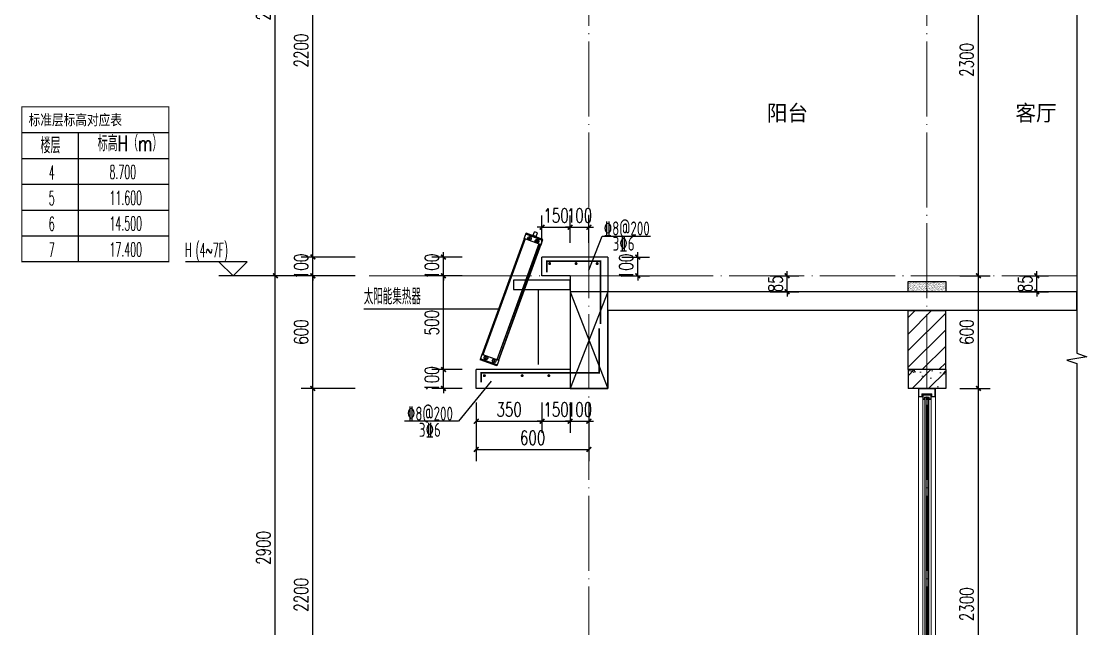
# Model space of a CAD drawing. Extents: x -1712635 to -854203, y -534641 to -21985.
# Drawn here: x -999605 to -993931, y -157071 to -153835 of the extents above; entities that cross this region are included whole.
import ezdxf

# ---------------------------------------------------------------- set-up
doc = ezdxf.new("R2010")
doc.units = 0
doc.header["$LTSCALE"] = 1000
doc.linetypes.add('DOTE', pattern=[2.42, 2, -0.2, 0.02, -0.2])
doc.layers.get('0').update_dxf_attribs({"linetype": 'CONTINUOUS'})
doc.layers.get('Defpoints').update_dxf_attribs({"linetype": 'CONTINUOUS'})
for name, color, linetype in [('C-Sheet-图框', 101, 'CONTINUOUS'), ('DIM_ELEV', 3, 'CONTINUOUS'), ('DIM_IDEN', 67, 'CONTINUOUS'), ('DIM_SYMB', 3, 'CONTINUOUS'), ('PUB_DIM', 3, 'CONTINUOUS'), ('PUB_TEXT', 2, 'CONTINUOUS'), ('REIN', 6, 'CONTINUOUS'), ('S-大样-砼线', 7, 'CONTINUOUS'), ('S-引出线', 40, 'CONTINUOUS'), ('TEXT', 2, 'CONTINUOUS'), ('WALL', 2, 'CONTINUOUS'), ('实线层', 7, 'CONTINUOUS'), ('看线', 251, 'CONTINUOUS'), ('立面-看线', 251, 'CONTINUOUS')]:
    doc.layers.add(name, color=color, linetype=linetype)
for name, color, linetype, lineweight in [('DOTE', 19, 'DOTE', 9), ('PUB_HATCH', 8, 'CONTINUOUS', 9), ('S_WINDOW', 144, 'CONTINUOUS', 15), ('细细', 250, 'CONTINUOUS', 0)]:
    doc.layers.add(name, color=color, linetype=linetype, lineweight=lineweight)
doc.styles.add('_TCH_DIM', font='SIMPLEX.shx', dxfattribs={"width": 0.7, "bigfont": 'GBCBIG.shx'})
doc.styles.add('_TCH_DIM_T3', font='SIMPLEX', dxfattribs={"width": 0.705882, "bigfont": 'GBCBIG'})
doc.styles.add('DIM_FONT_T3', font='SIMPLEX', dxfattribs={"width": 0.705882, "bigfont": 'GBCBIG'})
doc.styles.add('TSSD_REIN', font='tssdeng.shx', dxfattribs={"width": 0.7, "height": 300, "bigfont": 'tssdchn.shx'})
doc.styles.add('宋体', font='', dxfattribs={"height": 50})
doc.styles.get('宋体').set_extended_font_data('SimSun')
doc.dimstyles.new('_TCH_ARCH&&25', dxfattribs={"dimtxt": 74.375, "dimasz": 25, "dimexe": 62.5, "dimexo": 75, "dimgap": 25, "dimtad": 1, "dimdec": 0, "dimzin": 0, "dimdsep": 46, "dimtxsty": '_TCH_DIM_T3', "dimblk": 'ARCHTICK', "dimcen": 0.09, "dimclrt": 7, "dimazin": 0, "dimtfac": 1, "dimtdec": 0, "dimtix": 1, "dimtmove": 2, "dimatfit": 3, "dimldrblk": 'ARCHTICK', "dimfxl": 0, "dimtolj": 1, "dimtzin": 0, "dimarcsym": 0})
pattern_1 = [(315, (145053.3697, 680712.4302), (-1.76776695, -1.76776695), []), (315, (145054.5482, 680712.4302), (-1.76776695, -1.76776695), [])]
pattern_2 = [(315, (145053.3697, 678374.192), (-1.76776695, -1.76776695), []), (315, (145054.5482, 678374.192), (-1.76776695, -1.76776695), [])]

# ---------------------------------------------------------------- blocks, each defined once
blk = doc.blocks.new('A$C01192DFB')
at = {"layer": '实线层', "color": 5}
for p, q in [((-245.2, 221), (-235.1, 248.7)), ((-244.8, 220.8), (-234.5, 249)), ((-146.5, 211.5), (-236.8, 244.3)), ((-146.9, 212), (-236.2, 244.4)), ((-235.1, 248.7), (-234.7, 248.5)), ((-145.3, 216.4), (-234.6, 248.9)), ((-145.2, 216.5), (-234.5, 249)), ((-219.4, 214.4), (-214.3, 228.2)), ((-196.4, 238.3), (-203, 237.5)), ((-176.7, 228), (-203, 237.5)), ((-196.4, 238.3), (-189.3, 257.6)), ((-196.4, 238.3), (-181.3, 232.8)), ((-174.3, 252.1), (-189.3, 257.6)), ((-181.3, 232.8), (-174.3, 252.1)), ((-181.3, 232.8), (-176.7, 228)), ((-468.5, -396.9), (-243.8, 220.5)), ((-243.5, 220.4), (-468.2, -397)), ((-467.7, -397.2), (-243, 220.2)), ((-240, 219.1), (-464.7, -398.3)), ((-239.5, 218.9), (-464.2, -398.5)), ((-166, 192.2), (-390.7, -425.2)), ((-165.7, 192), (-390.4, -425.3)), ((-381.9, -428.4), (-157.2, 189)), ((-156.8, 188.8), (-381.5, -428.6)), ((-381.1, -428.7), (-156.4, 188.7)), ((-155, 188.2), (-245.2, 221)), ((-219.7, 220.8), (-218.7, 223.5)), ((-217.8, 218.6), (-219.7, 220.8)), ((-218.7, 223.5), (-215.9, 224)), ((-215, 219.1), (-217.8, 218.6)), ((-215.9, 224), (-214, 221.8)), ((-214, 221.8), (-215, 219.1)), ((-179.3, 206.1), (-178.4, 208.8)), ((-177.5, 203.9), (-179.3, 206.1)), ((-179, 199.7), (-174, 213.5)), ((-178.4, 208.8), (-175.5, 209.3)), ((-174.6, 204.4), (-177.5, 203.9)), ((-175.5, 209.3), (-173.7, 207.1)), ((-173.7, 207.1), (-174.6, 204.4)), ((-155.5, 188.3), (-145.2, 216.5)), ((-155, 188.2), (-144.9, 215.9)), ((-144.9, 215.9), (-145.4, 216)), ((-469.9, -396.4), (-480, -424.1)), ((-469.5, -396.6), (-479.7, -424.8)), ((-379.7, -429.2), (-469.9, -396.4)), ((-379.7, -429.2), (-468, -397.1)), ((-480, -424.1), (-479.6, -424.3)), ((-390.4, -457.1), (-479.7, -424.6)), ((-390.5, -457.2), (-479.7, -424.8)), ((-388.2, -452.5), (-478.4, -419.7)), ((-388.8, -452.7), (-478.1, -420.2)), ((-450.2, -412.7), (-451.2, -415.4)), ((-451.2, -415.4), (-449.4, -417.6)), ((-445.9, -408), (-450.9, -421.8)), ((-447.4, -412.2), (-450.2, -412.7)), ((-449.4, -417.6), (-446.5, -417.1)), ((-445.5, -414.4), (-447.4, -412.2)), ((-446.5, -417.1), (-445.5, -414.4)), ((-406.6, -428.6), (-407.6, -431.3)), ((-407.6, -431.3), (-405.7, -433.5)), ((-402.2, -423.9), (-407.2, -437.7)), ((-403.7, -428.1), (-406.6, -428.6)), ((-405.7, -433.5), (-402.9, -433)), ((-401.9, -430.3), (-403.7, -428.1)), ((-402.9, -433), (-401.9, -430.3)), ((-380.2, -429.1), (-390.5, -457.2)), ((-379.7, -429.2), (-389.8, -456.9)), ((-389.8, -456.9), (-390.3, -456.8))]:
    blk.add_line(p, q, dxfattribs=at)
for points in [[(-236.8, 244.3), (-236.7, 244.4), (-236.5, 244.5), (-236.4, 244.5), (-236.2, 244.4)], [(-146.5, 211.5), (-146.5, 211.6), (-146.6, 211.7), (-146.7, 211.9), (-146.9, 212)], [(-478.4, -419.7), (-478.4, -419.8), (-478.4, -420), (-478.2, -420.1), (-478.1, -420.2)], [(-388.2, -452.5), (-388.3, -452.6), (-388.4, -452.7), (-388.6, -452.7), (-388.8, -452.7)]]:
    blk.add_lwpolyline(points, dxfattribs=at)
blk.add_lwpolyline([(0, 0), (-302.4, 0), (-302.4, -49.7), (0, -49.7)], close=True, dxfattribs=at)
for centre, radius in [((-216.8, 221.3), 10), ((-216.8, 221.3), 9.5), ((-176.5, 206.6), 10), ((-176.5, 206.6), 9.5), ((-448.4, -414.9), 10), ((-448.4, -414.9), 9.5), ((-404.7, -430.8), 10), ((-404.7, -430.8), 9.5)]:
    blk.add_circle(centre, radius, dxfattribs=at)
for centre, start, end in [((-234.7, 248.5), 70, 160), ((-145.4, 216), 340, 70), ((-479.6, -424.3), 160, 250), ((-390.3, -456.8), 250, 340)]:
    blk.add_arc(centre, 0.5, start, end, dxfattribs=at)
blk = doc.blocks.new('_ArchTick')
at = {"color": 0, "const_width": 0.35}
blk.add_lwpolyline([(-0.5, -0.5), (0.5, 0.5)], dxfattribs=at)
blk = doc.blocks.new('*D2606')
at = {"layer": 'Defpoints', "color": 0}
for p in [(871532.9, -114286.1), (871707.5, -114286.1), (871707.5, -114386.1)]:
    blk.add_point(p, dxfattribs=at)
at = {"layer": 'PUB_DIM', "color": 0, "lineweight": -2}
for p, q in [((871532.9, -114286.1), (871532.9, -114261.1)), ((871632.5, -114286.1), (871470.4, -114286.1)), ((871532.9, -114386.1), (871532.9, -114286.1)), ((871632.5, -114386.1), (871470.4, -114386.1)), ((871532.9, -114386.1), (871532.9, -114411.1))]:
    blk.add_line(p, q, dxfattribs=at)
at = {"layer": 'PUB_DIM', "color": 0, "lineweight": -2, "xscale": 25, "yscale": 25, "zscale": 25}
for p, rotation in [((871532.9, -114286.1), 270), ((871532.9, -114386.1), 90)]:
    blk.add_blockref('_ArchTick', p, dxfattribs=dict(at, rotation=rotation))
at = {"layer": 'PUB_DIM', "color": 7, "insert": (871470.7, -114336.1), "char_height": 74.38, "attachment_point": 5, "rotation": 90, "style": '_TCH_DIM_T3'}
blk.add_mtext('\\A1;100', dxfattribs=at)
blk = doc.blocks.new('*D2607')
at = {"layer": 'Defpoints', "color": 0}
for p in [(871532.9, -114386.1), (871707.5, -114386.1), (871707.5, -114886.1)]:
    blk.add_point(p, dxfattribs=at)
at = {"layer": 'PUB_DIM', "color": 0, "lineweight": -2}
for p, q in [((871632.5, -114386.1), (871470.4, -114386.1)), ((871532.9, -114886.1), (871532.9, -114386.1)), ((871632.5, -114886.1), (871470.4, -114886.1))]:
    blk.add_line(p, q, dxfattribs=at)
at = {"layer": 'PUB_DIM', "color": 0, "lineweight": -2, "xscale": 25, "yscale": 25, "zscale": 25}
for p, rotation in [((871532.9, -114386.1), 90), ((871532.9, -114886.1), 270)]:
    blk.add_blockref('_ArchTick', p, dxfattribs=dict(at, rotation=rotation))
at = {"layer": 'PUB_DIM', "color": 7, "insert": (871470.7, -114636.1), "char_height": 74.38, "attachment_point": 5, "rotation": 90, "style": '_TCH_DIM_T3'}
blk.add_mtext('\\A1;500', dxfattribs=at)
blk = doc.blocks.new('*D2608')
at = {"layer": 'Defpoints', "color": 0}
for p in [(871532.9, -114886.1), (871707.5, -114886.1), (871707.5, -114986.1)]:
    blk.add_point(p, dxfattribs=at)
at = {"layer": 'PUB_DIM', "color": 0, "lineweight": -2}
for p, q in [((871632.5, -114886.1), (871470.4, -114886.1)), ((871532.9, -114886.1), (871532.9, -114861.1)), ((871532.9, -114986.1), (871532.9, -114886.1)), ((871632.5, -114986.1), (871470.4, -114986.1)), ((871532.9, -114986.1), (871532.9, -115011.1))]:
    blk.add_line(p, q, dxfattribs=at)
at = {"layer": 'PUB_DIM', "color": 0, "lineweight": -2, "xscale": 25, "yscale": 25, "zscale": 25}
for p, rotation in [((871532.9, -114886.1), 270), ((871532.9, -114986.1), 90)]:
    blk.add_blockref('_ArchTick', p, dxfattribs=dict(at, rotation=rotation))
at = {"layer": 'PUB_DIM', "color": 7, "insert": (871470.7, -114936.1), "char_height": 74.38, "attachment_point": 5, "rotation": 90, "style": '_TCH_DIM_T3'}
blk.add_mtext('\\A1;100', dxfattribs=at)
blk = doc.blocks.new('*D2609')
at = {"layer": 'Defpoints', "color": 0}
for p in [(872407.5, -114286.1), (872567.5, -114286.1), (872407.5, -114386.1)]:
    blk.add_point(p, dxfattribs=at)
at = {"layer": 'PUB_DIM', "color": 0, "lineweight": -2}
for p, q in [((872567.5, -114286.1), (872567.5, -114261.1)), ((872482.5, -114286.1), (872630, -114286.1)), ((872567.5, -114386.1), (872567.5, -114286.1)), ((872482.5, -114386.1), (872630, -114386.1)), ((872567.5, -114386.1), (872567.5, -114411.1))]:
    blk.add_line(p, q, dxfattribs=at)
at = {"layer": 'PUB_DIM', "color": 0, "lineweight": -2, "xscale": 25, "yscale": 25, "zscale": 25}
for p, rotation in [((872567.5, -114286.1), 270), ((872567.5, -114386.1), 90)]:
    blk.add_blockref('_ArchTick', p, dxfattribs=dict(at, rotation=rotation))
at = {"layer": 'PUB_DIM', "color": 7, "insert": (872505.3, -114336.1), "char_height": 74.38, "attachment_point": 5, "rotation": 90, "style": '_TCH_DIM_T3'}
blk.add_mtext('\\A1;100', dxfattribs=at)
blk = doc.blocks.new('*D2610')
at = {"layer": 'Defpoints', "color": 0}
for p in [(872207.5, -114127.5), (872057.5, -114286.1), (872207.5, -114286.1)]:
    blk.add_point(p, dxfattribs=at)
at = {"layer": 'PUB_DIM', "color": 0, "lineweight": -2}
for p, q in [((872057.5, -114211.1), (872057.5, -114065)), ((872207.5, -114211.1), (872207.5, -114065)), ((872057.5, -114127.5), (872032.5, -114127.5)), ((872057.5, -114127.5), (872207.5, -114127.5)), ((872207.5, -114127.5), (872232.5, -114127.5))]:
    blk.add_line(p, q, dxfattribs=at)
at = {"layer": 'PUB_DIM', "color": 0, "lineweight": -2, "xscale": 25, "yscale": 25, "zscale": 25}
blk.add_blockref('_ArchTick', (872057.5, -114127.5), dxfattribs=at)
at = {"layer": 'PUB_DIM', "color": 0, "lineweight": -2, "xscale": 25, "yscale": 25, "zscale": 25, "rotation": 180}
blk.add_blockref('_ArchTick', (872207.5, -114127.5), dxfattribs=at)
at = {"layer": 'PUB_DIM', "color": 7, "insert": (872132.5, -114065.3), "char_height": 74.38, "attachment_point": 5, "style": '_TCH_DIM_T3'}
blk.add_mtext('\\A1;150', dxfattribs=at)
blk = doc.blocks.new('*D2611')
at = {"layer": 'Defpoints', "color": 0}
for p in [(872307.5, -114127.5), (872207.5, -114286.1), (872307.5, -114286.1)]:
    blk.add_point(p, dxfattribs=at)
at = {"layer": 'PUB_DIM', "color": 0, "lineweight": -2}
for p, q in [((872207.5, -114211.1), (872207.5, -114065)), ((872307.5, -114211.1), (872307.5, -114065)), ((872207.5, -114127.5), (872182.5, -114127.5)), ((872207.5, -114127.5), (872307.5, -114127.5)), ((872307.5, -114127.5), (872332.5, -114127.5))]:
    blk.add_line(p, q, dxfattribs=at)
at = {"layer": 'PUB_DIM', "color": 0, "lineweight": -2, "xscale": 25, "yscale": 25, "zscale": 25}
blk.add_blockref('_ArchTick', (872207.5, -114127.5), dxfattribs=at)
at = {"layer": 'PUB_DIM', "color": 0, "lineweight": -2, "xscale": 25, "yscale": 25, "zscale": 25, "rotation": 180}
blk.add_blockref('_ArchTick', (872307.5, -114127.5), dxfattribs=at)
at = {"layer": 'PUB_DIM', "color": 7, "insert": (872257.5, -114065.3), "char_height": 74.38, "attachment_point": 5, "style": '_TCH_DIM_T3'}
blk.add_mtext('\\A1;100', dxfattribs=at)
blk = doc.blocks.new('*D2612')
at = {"layer": 'Defpoints', "color": 0}
for p in [(874526.4, -114386.1), (874692.4, -114386.1), (874526.4, -114471.1)]:
    blk.add_point(p, dxfattribs=at)
at = {"layer": 'PUB_DIM', "color": 0, "lineweight": -2}
for p, q in [((874601.4, -114386.1), (874754.9, -114386.1)), ((874692.4, -114386.1), (874692.4, -114361.1)), ((874692.4, -114471.1), (874692.4, -114386.1)), ((874601.4, -114471.1), (874754.9, -114471.1)), ((874692.4, -114471.1), (874692.4, -114496.1))]:
    blk.add_line(p, q, dxfattribs=at)
at = {"layer": 'PUB_DIM', "color": 0, "lineweight": -2, "xscale": 25, "yscale": 25, "zscale": 25}
for p, rotation in [((874692.4, -114386.1), 270), ((874692.4, -114471.1), 90)]:
    blk.add_blockref('_ArchTick', p, dxfattribs=dict(at, rotation=rotation))
at = {"layer": 'PUB_DIM', "color": 7, "insert": (874630.2, -114428.6), "char_height": 74.38, "attachment_point": 5, "rotation": 90, "style": '_TCH_DIM_T3'}
blk.add_mtext('\\A1;85', dxfattribs=at)
blk = doc.blocks.new('*D2613')
at = {"layer": 'Defpoints', "color": 0}
for p in [(873197.3, -114386.1), (873363.3, -114386.1), (873197.3, -114471.1)]:
    blk.add_point(p, dxfattribs=at)
at = {"layer": 'PUB_DIM', "color": 0, "lineweight": -2}
for p, q in [((873272.3, -114386.1), (873425.8, -114386.1)), ((873363.3, -114386.1), (873363.3, -114361.1)), ((873363.3, -114471.1), (873363.3, -114386.1)), ((873272.3, -114471.1), (873425.8, -114471.1)), ((873363.3, -114471.1), (873363.3, -114496.1))]:
    blk.add_line(p, q, dxfattribs=at)
at = {"layer": 'PUB_DIM', "color": 0, "lineweight": -2, "xscale": 25, "yscale": 25, "zscale": 25}
for p, rotation in [((873363.3, -114386.1), 270), ((873363.3, -114471.1), 90)]:
    blk.add_blockref('_ArchTick', p, dxfattribs=dict(at, rotation=rotation))
at = {"layer": 'PUB_DIM', "color": 7, "insert": (873301.1, -114428.6), "char_height": 74.38, "attachment_point": 5, "rotation": 90, "style": '_TCH_DIM_T3'}
blk.add_mtext('\\A1;85', dxfattribs=at)
blk = doc.blocks.new('*D2614')
at = {"layer": 'Defpoints', "color": 0}
for p in [(871707.5, -114986.1), (872057.5, -114986.1), (872057.5, -115161.1)]:
    blk.add_point(p, dxfattribs=at)
at = {"layer": 'PUB_DIM', "color": 0, "lineweight": -2}
for p, q in [((871707.5, -115061.1), (871707.5, -115223.6)), ((872057.5, -115061.1), (872057.5, -115223.6)), ((871707.5, -115161.1), (872057.5, -115161.1))]:
    blk.add_line(p, q, dxfattribs=at)
at = {"layer": 'PUB_DIM', "color": 0, "lineweight": -2, "xscale": 25, "yscale": 25, "zscale": 25, "rotation": 180}
blk.add_blockref('_ArchTick', (871707.5, -115161.1), dxfattribs=at)
at = {"layer": 'PUB_DIM', "color": 0, "lineweight": -2, "xscale": 25, "yscale": 25, "zscale": 25}
blk.add_blockref('_ArchTick', (872057.5, -115161.1), dxfattribs=at)
at = {"layer": 'PUB_DIM', "color": 7, "insert": (871882.5, -115099), "char_height": 74.38, "attachment_point": 5, "style": '_TCH_DIM_T3'}
blk.add_mtext('\\A1;350', dxfattribs=at)
blk = doc.blocks.new('*D2615')
at = {"layer": 'Defpoints', "color": 0}
for p in [(872057.5, -114986.1), (872207.5, -114986.1), (872207.5, -115161.1)]:
    blk.add_point(p, dxfattribs=at)
at = {"layer": 'PUB_DIM', "color": 0, "lineweight": -2}
for p, q in [((872057.5, -115061.1), (872057.5, -115223.6)), ((872207.5, -115061.1), (872207.5, -115223.6)), ((872057.5, -115161.1), (872032.5, -115161.1)), ((872057.5, -115161.1), (872207.5, -115161.1)), ((872207.5, -115161.1), (872232.5, -115161.1))]:
    blk.add_line(p, q, dxfattribs=at)
at = {"layer": 'PUB_DIM', "color": 0, "lineweight": -2, "xscale": 25, "yscale": 25, "zscale": 25}
blk.add_blockref('_ArchTick', (872057.5, -115161.1), dxfattribs=at)
at = {"layer": 'PUB_DIM', "color": 0, "lineweight": -2, "xscale": 25, "yscale": 25, "zscale": 25, "rotation": 180}
blk.add_blockref('_ArchTick', (872207.5, -115161.1), dxfattribs=at)
at = {"layer": 'PUB_DIM', "color": 7, "insert": (872132.5, -115099), "char_height": 74.38, "attachment_point": 5, "style": '_TCH_DIM_T3'}
blk.add_mtext('\\A1;150', dxfattribs=at)
blk = doc.blocks.new('*D2616')
at = {"layer": 'Defpoints', "color": 0}
for p in [(872207.5, -114986.1), (872307.5, -114986.1), (872307.5, -115161.1)]:
    blk.add_point(p, dxfattribs=at)
at = {"layer": 'PUB_DIM', "color": 0, "lineweight": -2}
for p, q in [((872207.5, -115061.1), (872207.5, -115223.6)), ((872307.5, -115061.1), (872307.5, -115223.6)), ((872207.5, -115161.1), (872182.5, -115161.1)), ((872207.5, -115161.1), (872307.5, -115161.1)), ((872307.5, -115161.1), (872332.5, -115161.1))]:
    blk.add_line(p, q, dxfattribs=at)
at = {"layer": 'PUB_DIM', "color": 0, "lineweight": -2, "xscale": 25, "yscale": 25, "zscale": 25}
blk.add_blockref('_ArchTick', (872207.5, -115161.1), dxfattribs=at)
at = {"layer": 'PUB_DIM', "color": 0, "lineweight": -2, "xscale": 25, "yscale": 25, "zscale": 25, "rotation": 180}
blk.add_blockref('_ArchTick', (872307.5, -115161.1), dxfattribs=at)
at = {"layer": 'PUB_DIM', "color": 7, "insert": (872257.5, -115099), "char_height": 74.38, "attachment_point": 5, "style": '_TCH_DIM_T3'}
blk.add_mtext('\\A1;100', dxfattribs=at)
blk = doc.blocks.new('*D2617')
at = {"layer": 'Defpoints', "color": 0}
for p in [(871707.5, -114986.1), (872307.5, -114986.1), (872307.5, -115311.1)]:
    blk.add_point(p, dxfattribs=at)
at = {"layer": 'PUB_DIM', "color": 0, "lineweight": -2}
for p, q in [((871707.5, -115061.1), (871707.5, -115373.6)), ((872307.5, -115061.1), (872307.5, -115373.6)), ((871707.5, -115311.1), (872307.5, -115311.1))]:
    blk.add_line(p, q, dxfattribs=at)
at = {"layer": 'PUB_DIM', "color": 0, "lineweight": -2, "xscale": 25, "yscale": 25, "zscale": 25, "rotation": 180}
blk.add_blockref('_ArchTick', (871707.5, -115311.1), dxfattribs=at)
at = {"layer": 'PUB_DIM', "color": 0, "lineweight": -2, "xscale": 25, "yscale": 25, "zscale": 25}
blk.add_blockref('_ArchTick', (872307.5, -115311.1), dxfattribs=at)
at = {"layer": 'PUB_DIM', "color": 7, "insert": (872007.5, -115249), "char_height": 74.38, "attachment_point": 5, "style": '_TCH_DIM_T3'}
blk.add_mtext('\\A1;600', dxfattribs=at)
blk = doc.blocks.new('afzdfsregf')
at = {"layer": '细细'}
h = blk.add_hatch(dxfattribs=at)
h.set_pattern_fill('金属', color=256, style=0)
h.set_pattern_definition(pattern_1)
h.paths.add_polyline_path([(221063.8, 608913.8), (221043.8, 608913.8), (221043.8, 608927.3), (220993.8, 608927.3), (220993.8, 608913.8), (220973.8, 608913.8), (220973.8, 608958.8), (221063.8, 608958.8)])
h.paths.add_polyline_path([(221045.8, 608929.3), (221045.8, 608915.8), (221061.8, 608915.8), (221061.8, 608956.8), (220975.8, 608956.8), (220975.8, 608915.8), (220991.8, 608915.8), (220991.8, 608929.3)], flags=16)
h = blk.add_hatch(dxfattribs=at)
h.set_pattern_fill('金属', color=256, style=0)
h.set_pattern_definition(pattern_1)
h.paths.add_polyline_path([(220996.3, 608925.3), (220996.3, 608900.3), (221008.3, 608900.3), (221008.3, 608910.3), (221029.3, 608910.3), (221029.3, 608900.3), (221041.3, 608900.3), (221041.3, 608925.3)])
h.paths.add_polyline_path([(221039.3, 608923.3), (221039.3, 608902.3), (221031.3, 608902.3), (221031.3, 608912.3), (221006.3, 608912.3), (221006.3, 608902.3), (220998.3, 608902.3), (220998.3, 608923.3)], flags=16)
h = blk.add_hatch(color=256, dxfattribs=at)
edge = h.paths.add_edge_path()
edge.add_line((221023.3, 608910.3), (221023.3, 608898.3))
edge.add_arc((221018.8, 608890), 9.44, 61.5175, 118.4825)
edge.add_line((221014.3, 608898.3), (221014.3, 608910.3))
edge.add_arc((221018.8, 608918.6), 9.44, 241.5175, 298.4825)
h = blk.add_hatch(dxfattribs=at)
h.set_pattern_fill('金属', color=256, style=0)
h.set_pattern_definition(pattern_2)
h.paths.add_polyline_path([(221063.8, 606703.8), (221043.8, 606703.8), (221043.8, 606690.3), (220993.8, 606690.3), (220993.8, 606703.8), (220973.8, 606703.8), (220973.8, 606658.8), (221063.8, 606658.8)])
h.paths.add_polyline_path([(221045.8, 606688.3), (221045.8, 606701.8), (221061.8, 606701.8), (221061.8, 606660.8), (220975.8, 606660.8), (220975.8, 606701.8), (220991.8, 606701.8), (220991.8, 606688.3)], flags=16)
h = blk.add_hatch(dxfattribs=at)
h.set_pattern_fill('金属', color=256, style=0)
h.set_pattern_definition(pattern_2)
h.paths.add_polyline_path([(220996.3, 606692.3), (220996.3, 606717.3), (221008.3, 606717.3), (221008.3, 606707.3), (221029.3, 606707.3), (221029.3, 606717.3), (221041.3, 606717.3), (221041.3, 606692.3)])
h.paths.add_polyline_path([(221039.3, 606694.3), (221039.3, 606715.3), (221031.3, 606715.3), (221031.3, 606705.3), (221006.3, 606705.3), (221006.3, 606715.3), (220998.3, 606715.3), (220998.3, 606694.3)], flags=16)
h = blk.add_hatch(color=256, dxfattribs=at)
edge = h.paths.add_edge_path()
edge.add_line((221023.3, 606707.3), (221023.3, 606719.3))
edge.add_arc((221018.8, 606727.6), 9.44, 241.5175, 298.4825, ccw=False)
edge.add_line((221014.3, 606719.3), (221014.3, 606707.3))
edge.add_arc((221018.8, 606699), 9.44, 61.5175, 118.4825, ccw=False)
at = {"layer": 'S_WINDOW'}
for p, q in [((220973.8, 606703.8), (220973.8, 608913.8)), ((220996.3, 606717.3), (220996.3, 608900.3)), ((221041.3, 606717.3), (221041.3, 608900.3)), ((221063.8, 606703.8), (221063.8, 608913.8))]:
    blk.add_line(p, q, dxfattribs=at)
for points in [[(220973.8, 608958.8), (220973.8, 608913.8), (220993.8, 608913.8), (220993.8, 608927.3), (221043.8, 608927.3), (221043.8, 608913.8), (221063.8, 608913.8), (221063.8, 608958.8)], [(220975.8, 608956.8), (220975.8, 608915.8), (220991.8, 608915.8), (220991.8, 608929.3), (221045.8, 608929.3), (221045.8, 608915.8), (221061.8, 608915.8), (221061.8, 608956.8)], [(220996.3, 608925.3), (220996.3, 608900.3), (221008.3, 608900.3), (221008.3, 608910.3), (221029.3, 608910.3), (221029.3, 608900.3), (221041.3, 608900.3), (221041.3, 608925.3)], [(220998.3, 608923.3), (220998.3, 608902.3), (221006.3, 608902.3), (221006.3, 608912.3), (221031.3, 608912.3), (221031.3, 608902.3), (221039.3, 608902.3), (221039.3, 608923.3)], [(220973.8, 606658.8), (220973.8, 606703.8), (220993.8, 606703.8), (220993.8, 606690.3), (221043.8, 606690.3), (221043.8, 606703.8), (221063.8, 606703.8), (221063.8, 606658.8)], [(220975.8, 606660.8), (220975.8, 606701.8), (220991.8, 606701.8), (220991.8, 606688.3), (221045.8, 606688.3), (221045.8, 606701.8), (221061.8, 606701.8), (221061.8, 606660.8)], [(220996.3, 606692.3), (220996.3, 606717.3), (221008.3, 606717.3), (221008.3, 606707.3), (221029.3, 606707.3), (221029.3, 606717.3), (221041.3, 606717.3), (221041.3, 606692.3)], [(220998.3, 606694.3), (220998.3, 606715.3), (221006.3, 606715.3), (221006.3, 606705.3), (221031.3, 606705.3), (221031.3, 606715.3), (221039.3, 606715.3), (221039.3, 606694.3)]]:
    blk.add_lwpolyline(points, close=True, dxfattribs=at)
at = {"layer": '细细'}
for points in [[(221008.3, 608900.3), (221008.3, 606717.3)], [(221014.3, 606719.3), (221014.3, 608910.3)], [(221023.3, 606719.3), (221023.3, 608910.3)], [(221029.3, 608900.3), (221029.3, 606717.3)]]:
    blk.add_lwpolyline(points, dxfattribs=at)
for points in [[(221023.3, 608910.3), (221023.3, 608898.3, 0.253805), (221014.3, 608898.3), (221014.3, 608910.3, 0.253805)], [(221023.3, 606707.3), (221023.3, 606719.3, -0.253805), (221014.3, 606719.3), (221014.3, 606707.3, -0.253805)]]:
    blk.add_lwpolyline(points, format="xyb", close=True, dxfattribs=at)
blk = doc.blocks.new('*D3043')
at = {"layer": 'Defpoints', "color": 0}
for p in [(-994681.8, -155790.5), (-994507.9, -155790.5), (-994681.8, -158090.5)]:
    blk.add_point(p, dxfattribs=at)
at = {"layer": 'PUB_DIM', "color": 0, "lineweight": -2}
for p, q in [((-994606.8, -155790.5), (-994445.4, -155790.5)), ((-994507.9, -158090.5), (-994507.9, -155790.5)), ((-994606.8, -158090.5), (-994445.4, -158090.5))]:
    blk.add_line(p, q, dxfattribs=at)
at = {"layer": 'PUB_DIM', "color": 0, "lineweight": -2, "xscale": 25, "yscale": 25, "zscale": 25}
for p, rotation in [((-994507.9, -155790.5), 90), ((-994507.9, -158090.5), 270)]:
    blk.add_blockref('_ArchTick', p, dxfattribs=dict(at, rotation=rotation))
at = {"layer": 'PUB_DIM', "color": 7, "insert": (-994570, -156940.5), "char_height": 74.38, "attachment_point": 5, "rotation": 90, "style": '_TCH_DIM_T3'}
blk.add_mtext('\\A1;2300', dxfattribs=at)
blk = doc.blocks.new('*D3044')
at = {"layer": 'Defpoints', "color": 0}
for p in [(-994681.8, -155190.5), (-994507.9, -155190.5), (-994681.8, -155790.5)]:
    blk.add_point(p, dxfattribs=at)
at = {"layer": 'PUB_DIM', "color": 0, "lineweight": -2}
for p, q in [((-994606.8, -155190.5), (-994445.4, -155190.5)), ((-994507.9, -155790.5), (-994507.9, -155190.5)), ((-994606.8, -155790.5), (-994445.4, -155790.5))]:
    blk.add_line(p, q, dxfattribs=at)
at = {"layer": 'PUB_DIM', "color": 0, "lineweight": -2, "xscale": 25, "yscale": 25, "zscale": 25}
for p, rotation in [((-994507.9, -155190.5), 90), ((-994507.9, -155790.5), 270)]:
    blk.add_blockref('_ArchTick', p, dxfattribs=dict(at, rotation=rotation))
at = {"layer": 'PUB_DIM', "color": 7, "insert": (-994570, -155490.5), "char_height": 74.38, "attachment_point": 5, "rotation": 90, "style": '_TCH_DIM_T3'}
blk.add_mtext('\\A1;600', dxfattribs=at)
blk = doc.blocks.new('*D3045')
at = {"layer": 'Defpoints', "color": 0}
for p in [(-994681.8, -152890.5), (-994507.9, -152890.5), (-994681.8, -155190.5)]:
    blk.add_point(p, dxfattribs=at)
at = {"layer": 'PUB_DIM', "color": 0, "lineweight": -2}
for p, q in [((-994606.8, -152890.5), (-994445.4, -152890.5)), ((-994507.9, -155190.5), (-994507.9, -152890.5)), ((-994606.8, -155190.5), (-994445.4, -155190.5))]:
    blk.add_line(p, q, dxfattribs=at)
at = {"layer": 'PUB_DIM', "color": 0, "lineweight": -2, "xscale": 25, "yscale": 25, "zscale": 25}
for p, rotation in [((-994507.9, -152890.5), 90), ((-994507.9, -155190.5), 270)]:
    blk.add_blockref('_ArchTick', p, dxfattribs=dict(at, rotation=rotation))
at = {"layer": 'PUB_DIM', "color": 7, "insert": (-994570, -154040.5), "char_height": 74.38, "attachment_point": 5, "rotation": 90, "style": '_TCH_DIM_T3'}
blk.add_mtext('\\A1;2300', dxfattribs=at)
blk = doc.blocks.new('*D3110')
at = {"layer": 'Defpoints', "color": 0}
for p in [(-998052, -155790.5), (-997752, -155790.5), (-997752, -157990.5)]:
    blk.add_point(p, dxfattribs=at)
at = {"layer": 'PUB_DIM', "color": 0, "lineweight": -2}
for p, q in [((-997827, -155790.5), (-998114.5, -155790.5)), ((-998052, -157990.5), (-998052, -155790.5)), ((-997827, -157990.5), (-998114.5, -157990.5))]:
    blk.add_line(p, q, dxfattribs=at)
at = {"layer": 'PUB_DIM', "color": 0, "lineweight": -2, "xscale": 25, "yscale": 25, "zscale": 25}
for p, rotation in [((-998052, -155790.5), 90), ((-998052, -157990.5), 270)]:
    blk.add_blockref('_ArchTick', p, dxfattribs=dict(at, rotation=rotation))
at = {"layer": 'PUB_DIM', "color": 7, "insert": (-998114.2, -156890.5), "char_height": 74.38, "attachment_point": 5, "rotation": 90, "style": '_TCH_DIM_T3'}
blk.add_mtext('\\A1;2200', dxfattribs=at)
blk = doc.blocks.new('*D3111')
at = {"layer": 'Defpoints', "color": 0}
for p in [(-998052, -155190.5), (-997752, -155190.5), (-997752, -155790.5)]:
    blk.add_point(p, dxfattribs=at)
at = {"layer": 'PUB_DIM', "color": 0, "lineweight": -2}
for p, q in [((-997827, -155190.5), (-998114.5, -155190.5)), ((-998052, -155790.5), (-998052, -155190.5)), ((-997827, -155790.5), (-998114.5, -155790.5))]:
    blk.add_line(p, q, dxfattribs=at)
at = {"layer": 'PUB_DIM', "color": 0, "lineweight": -2, "xscale": 25, "yscale": 25, "zscale": 25}
for p, rotation in [((-998052, -155190.5), 90), ((-998052, -155790.5), 270)]:
    blk.add_blockref('_ArchTick', p, dxfattribs=dict(at, rotation=rotation))
at = {"layer": 'PUB_DIM', "color": 7, "insert": (-998114.2, -155490.5), "char_height": 74.38, "attachment_point": 5, "rotation": 90, "style": '_TCH_DIM_T3'}
blk.add_mtext('\\A1;600', dxfattribs=at)
blk = doc.blocks.new('*D3112')
at = {"layer": 'Defpoints', "color": 0}
for p in [(-998052, -155090.5), (-997752, -155090.5), (-997752, -155190.5)]:
    blk.add_point(p, dxfattribs=at)
at = {"layer": 'PUB_DIM', "color": 0, "lineweight": -2}
for p, q in [((-998052, -155090.5), (-998052, -155065.5)), ((-997827, -155090.5), (-998114.5, -155090.5)), ((-998052, -155190.5), (-998052, -155090.5)), ((-997827, -155190.5), (-998114.5, -155190.5)), ((-998052, -155190.5), (-998052, -155215.5))]:
    blk.add_line(p, q, dxfattribs=at)
at = {"layer": 'PUB_DIM', "color": 0, "lineweight": -2, "xscale": 25, "yscale": 25, "zscale": 25}
for p, rotation in [((-998052, -155090.5), 270), ((-998052, -155190.5), 90)]:
    blk.add_blockref('_ArchTick', p, dxfattribs=dict(at, rotation=rotation))
at = {"layer": 'PUB_DIM', "color": 7, "insert": (-998114.2, -155140.5), "char_height": 74.38, "attachment_point": 5, "rotation": 90, "style": '_TCH_DIM_T3'}
blk.add_mtext('\\A1;100', dxfattribs=at)
blk = doc.blocks.new('*D3113')
at = {"layer": 'Defpoints', "color": 0}
for p in [(-998052, -152890.5), (-997752, -152890.5), (-997752, -155090.5)]:
    blk.add_point(p, dxfattribs=at)
at = {"layer": 'PUB_DIM', "color": 0, "lineweight": -2}
for p, q in [((-997827, -152890.5), (-998114.5, -152890.5)), ((-998052, -155090.5), (-998052, -152890.5)), ((-997827, -155090.5), (-998114.5, -155090.5))]:
    blk.add_line(p, q, dxfattribs=at)
at = {"layer": 'PUB_DIM', "color": 0, "lineweight": -2, "xscale": 25, "yscale": 25, "zscale": 25}
for p, rotation in [((-998052, -152890.5), 90), ((-998052, -155090.5), 270)]:
    blk.add_blockref('_ArchTick', p, dxfattribs=dict(at, rotation=rotation))
at = {"layer": 'PUB_DIM', "color": 7, "insert": (-998114.2, -153990.5), "char_height": 74.38, "attachment_point": 5, "rotation": 90, "style": '_TCH_DIM_T3'}
blk.add_mtext('\\A1;2200', dxfattribs=at)
blk = doc.blocks.new('*D3123')
at = {"layer": 'Defpoints', "color": 0}
for p in [(-998252, -155190.5), (-997752, -155190.5), (-997752, -158090.5)]:
    blk.add_point(p, dxfattribs=at)
at = {"layer": 'PUB_DIM', "color": 0, "lineweight": -2}
for p, q in [((-997827, -155190.5), (-998314.5, -155190.5)), ((-998252, -158090.5), (-998252, -155190.5)), ((-997827, -158090.5), (-998314.5, -158090.5))]:
    blk.add_line(p, q, dxfattribs=at)
at = {"layer": 'PUB_DIM', "color": 0, "lineweight": -2, "xscale": 25, "yscale": 25, "zscale": 25}
for p, rotation in [((-998252, -155190.5), 90), ((-998252, -158090.5), 270)]:
    blk.add_blockref('_ArchTick', p, dxfattribs=dict(at, rotation=rotation))
at = {"layer": 'PUB_DIM', "color": 7, "insert": (-998314.2, -156640.5), "char_height": 74.38, "attachment_point": 5, "rotation": 90, "style": '_TCH_DIM_T3'}
blk.add_mtext('\\A1;2900', dxfattribs=at)
blk = doc.blocks.new('*D3124')
at = {"layer": 'Defpoints', "color": 0}
for p in [(-998252, -152290.5), (-997752, -152290.5), (-997752, -155190.5)]:
    blk.add_point(p, dxfattribs=at)
at = {"layer": 'PUB_DIM', "color": 0, "lineweight": -2}
for p, q in [((-997827, -152290.5), (-998314.5, -152290.5)), ((-998252, -155190.5), (-998252, -152290.5)), ((-997827, -155190.5), (-998314.5, -155190.5))]:
    blk.add_line(p, q, dxfattribs=at)
at = {"layer": 'PUB_DIM', "color": 0, "lineweight": -2, "xscale": 25, "yscale": 25, "zscale": 25}
for p, rotation in [((-998252, -152290.5), 90), ((-998252, -155190.5), 270)]:
    blk.add_blockref('_ArchTick', p, dxfattribs=dict(at, rotation=rotation))
at = {"layer": 'PUB_DIM', "color": 7, "insert": (-998314.2, -153740.5), "char_height": 74.38, "attachment_point": 5, "rotation": 90, "style": '_TCH_DIM_T3'}
blk.add_mtext('\\A1;2900', dxfattribs=at)
blk = doc.blocks.new('A$C6EAB53B2')
at = {"layer": 'REIN'}
blk.add_lwpolyline([(818.6, 871.6, 9, 9, 0), (818.6, 929.8, 9, 9, 0), (1104.4, 929.8, 9, 9, 0), (1104.4, 595.1, 9, 9, 0)], format="xyseb", dxfattribs=at)
at = {"layer": 'REIN', "const_width": 8}
for points in [[(829.1, 917.5, 1), (837.1, 917.5, 1)], [(969.6, 917.5, 1), (977.6, 917.5, 1)], [(1082.2, 917.5, 1), (1090.2, 917.5, 1)], [(481.4, 320.3, 1), (489.4, 320.3, 1)], [(682.9, 320.3, 1), (690.9, 320.3, 1)], [(824.6, 320.3, 1), (832.6, 320.3, 1)]]:
    blk.add_lwpolyline(points, format="xyb", close=True, dxfattribs=at)
at = {"layer": 'REIN', "const_width": 9}
blk.add_lwpolyline([(467.5, 285.1), (467.5, 335.4), (1096.1, 335.4), (1096.1, 572.3)], dxfattribs=at)
at = {"layer": 'S-大样-砼线'}
for p, q in [((942.2, 767.5), (1142.2, 252.5)), ((1142.2, 767.5), (942.2, 252.5))]:
    blk.add_line(p, q, dxfattribs=at)
blk.add_lwpolyline([(1142.2, 767.5), (942.2, 767.5), (942.2, 252.5), (1142.2, 252.5)], close=True, dxfattribs=at)
at = {"layer": 'S-引出线'}
for points in [[(1042.2, 882.2), (1112.8, 1064.4), (1369.8, 1064.4)], [(521.6, 291.2), (347.8, 77.8), (59.4, 77.8)]]:
    blk.add_lwpolyline(points, dxfattribs=at)
at = {"layer": 'TEXT', "style": 'TSSD_REIN', "width": 0.7}
for s, p in [('%%1328@200', (1121, 1067)), ('3%%1326', (1168.9, 986.1)), ('%%1328@200', (72.9, 80.4)), ('3%%1326', (136.7, -5.8))]:
    blk.add_text(s, height=75, rotation=0, dxfattribs=at).set_placement(p)
blk = doc.blocks.new('20210902.15310664')
at = {"layer": 'DOTE', "color": 1, "linetype": 'DOTE', "ltscale": 0.2}
for p, q in [((85057.8, -133245.9), (85057.8, -113645.9)), ((86857.8, -133245.9), (86857.8, -113645.9)), ((87656.3, -123445.9), (83887.6, -123445.9))]:
    blk.add_line(p, q, dxfattribs=at)
blk = doc.blocks.new('GDGDGDRGRDGDR')
at = {"layer": 'PUB_HATCH'}
h = blk.add_hatch(dxfattribs=at)
h.set_pattern_fill('普通砖', color=256, scale=25, style=0)
h.set_pattern_definition([(45, (0, 44.88), (-44.1941915, 44.1941915), [])])
h.paths.add_polyline_path([(874007.5, -114886.1), (874207.5, -114886.1), (874207.5, -114571.1), (874007.5, -114571.1)])
h = blk.add_hatch(dxfattribs=at)
h.set_pattern_fill('钢筋混凝土', color=256, scale=25, style=0)
h.set_pattern_definition([(45, (0, 0), (-44.194174, 44.194174), []), (50, (0, 0), (179.315046, -15.688034), [18.75, -206.25]), (355, (0, 0), (-34.687833, 188.048033), [15, -165]), (100.4514, (14.94, -1.3), (144.627345, 172.359886), [15.935047, -175.285528]), (46.1842, (0, 50), (266.81026, -41.379754), [28.125, -309.375]), (96.6356, (22.23, 46.55), (233.66568, 243.52947), [23.90257, -262.92825]), (351.1842, (0, 50), (233.66549, 243.52965), [22.5, -247.5]), (21, (25, 37.5), (149.226763, -100.654723), [18.75, -206.25]), (326, (25, 37.5), (60.828833, 181.28751), [15, -165]), (71.4514, (37.44, 29.11), (210.055657, 80.632624), [15.935047, -175.285528]), (37.5, (0, 0), (3.039964, 83.2234635), [0, -163, 0, -167.5, 0, -165.625]), (7.5, (0, 0), (65.767384, 98.602928), [0, -95.5, 0, -159.25, 0, -63.125]), (327.5, (-55.75, 0), (133.455609, -5.638718), [0, -62.5, 0, -195, 0, -258.75]), (317.5, (-80.75, 0), (145.796542, 25.026246), [0, -81.25, 0, -129.5, 0, -183.75])])
h.paths.add_polyline_path([(874007.5, -114886.1), (874007.5, -114986.1), (874207.5, -114986.1), (874207.5, -114886.1)])
at = {"layer": '立面-看线'}
h = blk.add_hatch(dxfattribs=at)
h.set_pattern_fill('碎沙', color=256, scale=4)
h.set_pattern_definition([(37.5, (72954.267, -499833.035), (-0.32000626, 9.78826475), [0, -7.7216, 0, -8.636, 0, -8.255]), (7.5, (72954.267, -499833.035), (8.99046566, 14.33650201), [0, -4.1656, 0, -6.9596, 0, -2.667]), (327.5, (72948.0185, -499833.035), (15.819847405, 0.02874369), [0, -2.54, 0, -9.144, 0, -11.938]), (317.5, (72948.019, -499833.035), (15.27112905, 4.45858647), [0, -1.27, 0, -5.9944, 0, -6.858])])
h.paths.add_polyline_path([(874007.5, -114471.1), (874207.5, -114471.1), (874207.5, -114416.1), (874007.5, -114416.1)])
at = {"layer": 'DIM_IDEN'}
for p, q in [((871646, -114563.6), (871108.6, -114563.6)), ((871827.1, -114563.6), (871646, -114563.6))]:
    blk.add_line(p, q, dxfattribs=at)
at = {"layer": 'WALL'}
for p, q in [((872407.5, -114286.1), (872057.5, -114286.1)), ((872057.5, -114386.1), (872057.5, -114286.1)), ((872407.5, -114286.1), (872407.5, -114471.1)), ((872207.5, -114386.1), (872057.5, -114386.1)), ((872207.5, -114386.1), (872207.5, -114471.1)), ((872207.5, -114471.1), (872207.5, -114886.1)), ((874906, -114471.1), (872407.5, -114471.1)), ((874906, -114571.1), (874906, -114471.1)), ((874906, -114571.1), (872407.5, -114571.1)), ((872407.5, -114571.1), (872407.5, -114986.1)), ((874007.5, -114886.1), (874007.5, -114571.1)), ((874007.5, -114571.1), (874207.5, -114571.1)), ((874207.5, -114886.1), (874207.5, -114571.1)), ((872207.5, -114886.1), (871707.5, -114886.1)), ((871707.5, -114986.1), (871707.5, -114886.1)), ((874007.5, -114886.1), (874007.5, -114986.1)), ((874207.5, -114886.1), (874007.5, -114886.1)), ((874207.5, -114886.1), (874207.5, -114986.1)), ((872407.5, -114986.1), (871707.5, -114986.1)), ((874207.5, -114986.1), (874007.5, -114986.1))]:
    blk.add_line(p, q, dxfattribs=at)
blk.add_lwpolyline([(874007.5, -114416.1), (874207.5, -114416.1), (874207.5, -114471.1), (874007.5, -114471.1)], close=True, dxfattribs=at)
at = {"layer": '看线'}
blk.add_line((872037.5, -114458.6), (872037.5, -114859.1), dxfattribs=at)
blk.add_blockref('A$C01192DFB', (872207.5, -114408.8))
at = {"layer": 'PUB_TEXT'}
for s, p in [('阳台', (873255.4, -113560.5)), ('客厅', (874578.9, -113560.5))]:
    blk.add_text(s, height=84.4, dxfattribs=at).set_placement(p)
at = {"layer": 'PUB_TEXT', "style": 'DIM_FONT_T3', "width": 0.705882}
blk.add_text('太阳能集热器', height=84.4, dxfattribs=at).set_placement((871108.6, -114538.6))
at = {"layer": 'PUB_DIM'}
for p1, p2, distance, picture, middle in [((872057.5, -114286.1), (872207.5, -114286.1), 158.6, '*D2610', (872132.5, -114065.3)), ((872207.5, -114286.1), (872307.5, -114286.1), 158.6, '*D2611', (872257.5, -114065.3)), ((871707.5, -114386.1), (871707.5, -114286.1), 174.6, '*D2606', (871470.7, -114336.1)), ((872407.5, -114386.1), (872407.5, -114286.1), -160, '*D2609', (872505.3, -114336.1)), ((871707.5, -114886.1), (871707.5, -114386.1), 174.6, '*D2607', (871470.7, -114636.1)), ((873197.3, -114471.1), (873197.3, -114386.1), -166, '*D2613', (873301.1, -114428.6)), ((874526.4, -114471.1), (874526.4, -114386.1), -166, '*D2612', (874630.2, -114428.6)), ((871707.5, -114986.1), (871707.5, -114886.1), 174.6, '*D2608', (871470.7, -114936.1)), ((871707.5, -114986.1), (872057.5, -114986.1), -175.1, '*D2614', (871882.5, -115099)), ((871707.5, -114986.1), (872307.5, -114986.1), -325.1, '*D2617', (872007.5, -115249)), ((872057.5, -114986.1), (872207.5, -114986.1), -175.1, '*D2615', (872132.5, -115099)), ((872207.5, -114986.1), (872307.5, -114986.1), -175.1, '*D2616', (872257.5, -115099))]:
    dim = blk.add_aligned_dim(p1=p1, p2=p2, distance=distance, dimstyle='_TCH_ARCH&&25', dxfattribs=at)
    dim.commit()
    dim.dimension.update_dxf_attribs({"geometry": picture, "text_midpoint": middle})

msp = doc.modelspace()

# ---------------------------------------------------------------- linework, layer by layer
at = {"layer": 'C-Sheet-图框', "color": 0}
for p, q in [((-999601.86, -154428.02), (-998819.11, -154428.02)), ((-999601.86, -154428.02), (-998819.11, -154428.02)), ((-999301.55, -154428.02), (-999301.55, -155115.52)), ((-999601.86, -154565.52), (-998819.11, -154565.52)), ((-999601.86, -154703.02), (-998819.11, -154703.02)), ((-999601.86, -154840.52), (-998819.11, -154840.52)), ((-999601.86, -154978.02), (-998819.11, -154978.02))]:
    msp.add_line(p, q, dxfattribs=at)
at = {"layer": 'C-Sheet-图框', "color": 0, "const_width": 6}
msp.add_lwpolyline([(-999601.86, -155115.52), (-998819.11, -155115.52), (-998819.11, -154290.52), (-999601.86, -154290.52)], close=True, dxfattribs=at)
at = {"layer": 'DIM_ELEV'}
for p, q in [((-998402.02, -155115.52), (-998730.02, -155115.52)), ((-998477.02, -155190.52), (-998552.02, -155115.52)), ((-998477.02, -155190.52), (-998402.02, -155115.52)), ((-998052.02, -155190.52), (-998552.02, -155190.52))]:
    msp.add_line(p, q, dxfattribs=at)
at = {"layer": 'DIM_SYMB'}
msp.add_lwpolyline([(-993983.3, -145970.52), (-993983.3, -155602.39), (-993930.8, -155621.5), (-994035.8, -155640.01), (-993983.3, -155658.64), (-993983.3, -165290.52)], dxfattribs=at)

# ---------------------------------------------------------------- block references
for name, p in [('GDGDGDRGRDGDR', (-1868889.34, -40804.43)), ('afzdfsregf', (-1215800.59, -764749.27))]:
    msp.add_blockref(name, p)
at = {"layer": 'DOTE'}
msp.add_blockref('20210902.15310664', (-1081639.59, -31744.62), dxfattribs=at)
at = {"layer": 'TEXT'}
msp.add_blockref('A$C6EAB53B2', (-997624.03, -156043.01), dxfattribs=at)

# ---------------------------------------------------------------- texts
at = {"layer": 'PUB_TEXT', "color": 2, "style": '宋体', "width": 0.8}
msp.add_text('标准层标高对应表', height=56.962, dxfattribs=at).set_placement((-999565.87, -154388.08))
at = {"layer": 'PUB_TEXT', "style": '_TCH_DIM'}
for s, height, width, p in [('楼层', 84.397, 0.7, (-999502.73, -154538.54)), ('楼层', 84.397, 0.7, (-999502.73, -154538.54)), ('标高H（m）', 84.397, 0.7, (-999198.22, -154527.45)), ('4', 74.38, 0.494118, (-999458.44, -154676.68)), ('4', 74.38, 0.494118, (-999458.44, -154676.68)), ('8.700', 74.375, 0.494118, (-999135.07, -154674.78)), ('5', 74.38, 0.494118, (-999458.44, -154814.18)), ('5', 74.38, 0.494118, (-999458.44, -154814.18)), ('11.600', 74.375, 0.494118, (-999135.07, -154812.28)), ('6', 74.38, 0.494118, (-999458.44, -154951.68)), ('6', 74.38, 0.494118, (-999458.44, -154951.68)), ('14.500', 74.375, 0.494118, (-999135.07, -154949.78)), ('7', 74.38, 0.494118, (-999458.44, -155089.18)), ('7', 74.38, 0.494118, (-999458.44, -155089.18)), ('17.400', 74.375, 0.494118, (-999135.07, -155087.28)), ('H', 74.38, 0.494118, (-998732.62, -155089.27)), ('(4~7F)', 74.375, 0.494118, (-998676.85, -155090.49))]:
    msp.add_text(s, height=height, dxfattribs=dict(at, width=width)).set_placement(p)

# ---------------------------------------------------------------- dimensions: what is measured, and where the dimension line sits
at = {"layer": 'PUB_DIM'}
for p1, p2, distance, picture, middle in [((-997752.02, -155190.52), (-997752.02, -152290.52), 500, '*D3124', (-998314.21, -153740.52)), ((-997752.02, -155090.52), (-997752.02, -152890.52), 300, '*D3113', (-998114.21, -153990.52)), ((-994681.83, -155190.52), (-994681.83, -152890.52), -173.97, '*D3045', (-994570.05, -154040.52)), ((-997752.02, -155190.52), (-997752.02, -155090.52), 300, '*D3112', (-998114.21, -155140.52)), ((-997752.02, -158090.52), (-997752.02, -155190.52), 500, '*D3123', (-998314.21, -156640.52)), ((-997752.02, -155790.52), (-997752.02, -155190.52), 300, '*D3111', (-998114.21, -155490.52)), ((-994681.83, -155790.52), (-994681.83, -155190.52), -173.97, '*D3044', (-994570.05, -155490.52)), ((-997752.02, -157990.52), (-997752.02, -155790.52), 300, '*D3110', (-998114.21, -156890.52)), ((-994681.83, -158090.52), (-994681.83, -155790.52), -173.97, '*D3043', (-994570.05, -156940.52))]:
    dim = msp.add_aligned_dim(p1=p1, p2=p2, distance=distance, dimstyle='_TCH_ARCH&&25', dxfattribs=at)
    dim.commit()
    dim.dimension.update_dxf_attribs({"geometry": picture, "text_midpoint": middle})

doc.saveas('drawing.dxf')
